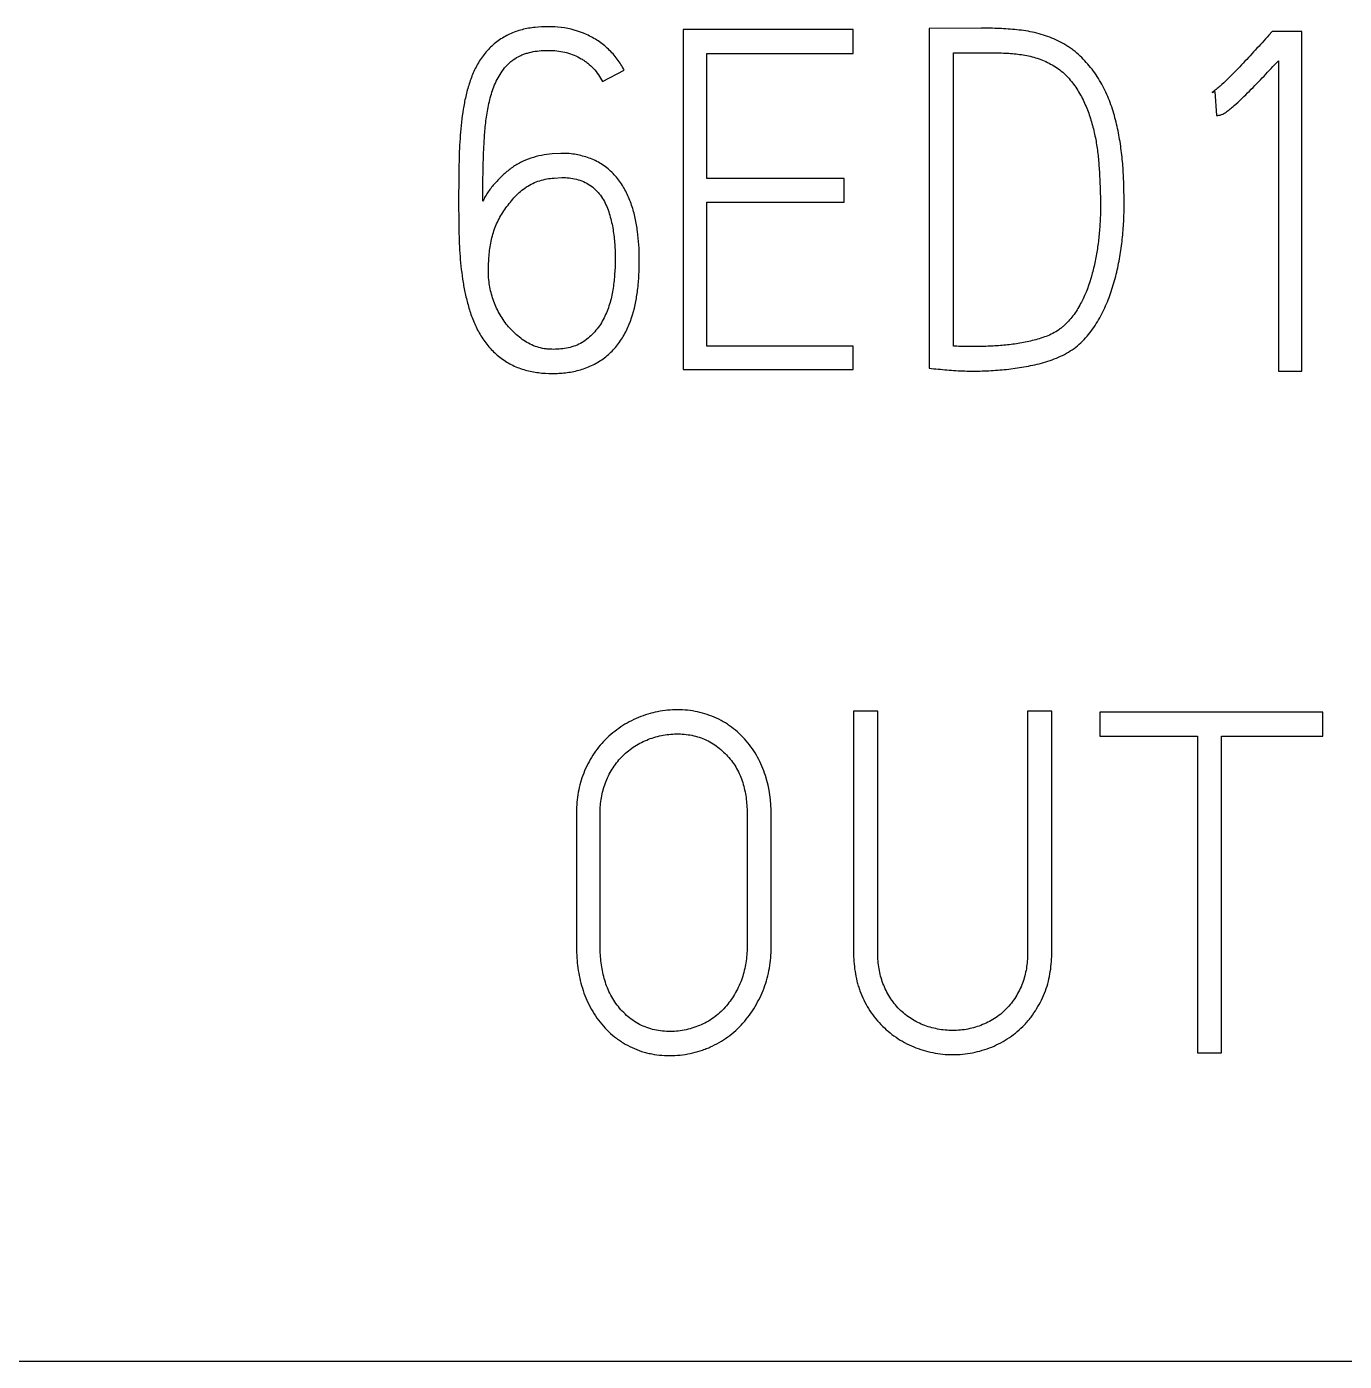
# Model space of a CAD drawing. Extents: x 0 to 420, y 0 to 297.
# Drawn here: x 138.15 to 144.33, y 171.51 to 177.77 of the extents above; entities that cross this region are included whole.
import ezdxf

# ---------------------------------------------------------------- set-up
doc = ezdxf.new("R2010")
doc.units = 0
doc.header["$LTSCALE"] = 23.1
doc.layers.add('10000_FRONT', color=7, linetype='CONTINUOUS')
doc.layers.add('10500_FRONT_LABELING', color=7, linetype='CONTINUOUS')

msp = doc.modelspace()

# ---------------------------------------------------------------- linework, layer by layer
at = {"layer": '10000_FRONT', "color": 7, "linetype": 'CONTINUOUS'}
msp.add_line((89.1666, 171.5061), (160.6666, 171.5061), dxfattribs=at)
at = {"layer": '10500_FRONT_LABELING', "color": 7, "linetype": 'CONTINUOUS'}
for p, q in [((141.2271, 177.7536), (141.2271, 176.158)), ((142.0238, 177.7536), (141.2271, 177.7536)), ((142.0238, 177.6404), (142.0238, 177.7536)), ((142.6251, 177.7602), (142.381, 177.758)), ((142.381, 177.758), (142.381, 176.1647)), ((143.9899, 177.7447), (143.9744, 177.7269)), ((144.1297, 177.7447), (143.9899, 177.7447)), ((144.1297, 176.1513), (144.1297, 177.7447)), ((141.338, 177.0545), (141.338, 177.6404)), ((141.338, 177.6404), (142.0238, 177.6404)), ((142.4942, 176.269), (142.4942, 177.6448)), ((142.4942, 177.6448), (142.6695, 177.6448)), ((140.8476, 177.5095), (140.9497, 177.5627)), ((144.0188, 177.6071), (144.0188, 176.1513)), ((143.7081, 177.4584), (143.7214, 177.4629)), ((143.7214, 177.4629), (143.7281, 177.3497)), ((140.6523, 177.1721), (140.6124, 177.1699)), ((140.6213, 177.0567), (140.6568, 177.059)), ((141.9816, 177.0545), (141.338, 177.0545)), ((141.9816, 176.9436), (141.9816, 177.0545)), ((141.338, 176.269), (141.338, 176.9436)), ((141.338, 176.9436), (141.9816, 176.9436)), ((142.0238, 176.269), (141.338, 176.269)), ((142.0238, 176.158), (142.0238, 176.269)), ((141.2271, 176.158), (142.0238, 176.158)), ((144.0188, 176.1513), (144.1297, 176.1513)), ((142.026, 174.5558), (142.026, 173.4285)), ((142.1391, 174.5558), (142.026, 174.5558)), ((142.1391, 173.4285), (142.1391, 174.5558)), ((142.8426, 174.5558), (142.8426, 173.4285)), ((142.9558, 174.5558), (142.8426, 174.5558)), ((142.9558, 173.4285), (142.9558, 174.5558)), ((143.1821, 174.5513), (143.1821, 174.4382)), ((144.2274, 174.5513), (143.1821, 174.5513)), ((144.2274, 174.4382), (144.2274, 174.5513)), ((143.1821, 174.4382), (143.6393, 174.4382)), ((143.6393, 174.4382), (143.6393, 172.9536)), ((143.7525, 172.9536), (143.7525, 174.4382)), ((143.7525, 174.4382), (144.2274, 174.4382)), ((140.7256, 174.0698), (140.7256, 173.4595)), ((140.8365, 173.4595), (140.8365, 174.0698)), ((141.5267, 174.0698), (141.5267, 173.4595)), ((141.6398, 173.4595), (141.6398, 174.0698)), ((143.6393, 172.9536), (143.7525, 172.9536))]:
    msp.add_line(p, q, dxfattribs=at)
for points, knots in [([(140.9497, 177.5627), (140.9401, 177.5812), (140.9292, 177.5987), (140.9046, 177.6316), (140.891, 177.647), (140.8608, 177.6758), (140.8447, 177.6886), (140.8105, 177.7113), (140.7925, 177.7213), (140.7356, 177.7472), (140.6959, 177.7581), (140.634, 177.7657), (140.6134, 177.7668), (140.5724, 177.7669), (140.5519, 177.7659), (140.5213, 177.7625), (140.5111, 177.7611), (140.4908, 177.7575), (140.4806, 177.7554), (140.4504, 177.7475), (140.431, 177.7406), (140.403, 177.7275), (140.3939, 177.7227), (140.376, 177.7122), (140.3672, 177.7065), (140.342, 177.6885), (140.3265, 177.675), (140.2983, 177.6449), (140.2855, 177.6283), (140.263, 177.5937), (140.2531, 177.5757), (140.2403, 177.5476), (140.2363, 177.5381), (140.229, 177.5187), (140.2256, 177.5089), (140.2162, 177.4793), (140.2109, 177.4595), (140.2016, 177.4196), (140.1976, 177.3995), (140.1911, 177.3592), (140.1884, 177.339), (140.1839, 177.2984), (140.1821, 177.278), (140.179, 177.2372), (140.1778, 177.2167), (140.1751, 177.1552), (140.1744, 177.1141), (140.1733, 177.0321), (140.173, 176.9911), (140.173, 176.9091), (140.1734, 176.8682), (140.1748, 176.7863), (140.1758, 176.7454), (140.18, 176.6843), (140.1818, 176.664), (140.186, 176.6233), (140.1885, 176.603), (140.1946, 176.5626), (140.1982, 176.5424), (140.2067, 176.5021), (140.2116, 176.482), (140.2226, 176.4419), (140.2289, 176.4219), (140.24, 176.3921), (140.244, 176.3822), (140.2526, 176.3629), (140.2572, 176.3534), (140.272, 176.3254), (140.2831, 176.3074), (140.3018, 176.2815), (140.3084, 176.2731), (140.3221, 176.2571), (140.3293, 176.2494), (140.3519, 176.2275), (140.3683, 176.2143), (140.3947, 176.1966), (140.4038, 176.191), (140.4224, 176.1807), (140.4318, 176.176), (140.4607, 176.1634), (140.4807, 176.1569), (140.5118, 176.1497), (140.5223, 176.1477), (140.5432, 176.1445), (140.5746, 176.1408), (140.6061, 176.1399), (140.6377, 176.1407), (140.6482, 176.1412), (140.6693, 176.1429), (140.6799, 176.1441), (140.7114, 176.1489), (140.732, 176.1535), (140.7621, 176.163), (140.772, 176.1667), (140.7916, 176.1748), (140.8012, 176.1793), (140.8295, 176.1941), (140.847, 176.2056), (140.8716, 176.2253), (140.8795, 176.2322), (140.8947, 176.2469), (140.9021, 176.2547), (140.9228, 176.2788), (140.9349, 176.2961), (140.951, 176.3233), (140.956, 176.3327), (140.9653, 176.3517), (140.9696, 176.3615), (140.9894, 176.4104), (140.9997, 176.451), (141.0105, 176.5133), (141.0133, 176.5343), (141.0175, 176.5762), (141.0189, 176.5972), (141.0206, 176.639), (141.0208, 176.66), (141.0205, 176.7018), (141.0191, 176.7436), (141.0152, 176.7854), (141.0096, 176.8272), (141.0061, 176.8481), (140.997, 176.8894), (140.9915, 176.9097), (140.9814, 176.9397), (140.9778, 176.9496), (140.9697, 176.9692), (140.9652, 176.9789), (140.951, 177.0071), (140.9402, 177.0251), (140.9217, 177.0504), (140.9151, 177.0586), (140.9012, 177.0744), (140.8937, 177.0821), (140.8704, 177.1038), (140.8535, 177.1165), (140.8263, 177.1326), (140.8168, 177.1375), (140.7973, 177.1462), (140.7775, 177.1537), (140.7572, 177.1595), (140.7367, 177.1645), (140.7264, 177.1666), (140.6951, 177.1717), (140.6737, 177.1733), (140.6523, 177.1721)], [0, 0, 0, 0, 0.015625, 0.015625, 0.03125, 0.03125, 0.046875, 0.046875, 0.0625, 0.0625, 0.09375, 0.09375, 0.109375, 0.109375, 0.125, 0.125, 0.132812, 0.132812, 0.140625, 0.140625, 0.15625, 0.15625, 0.164062, 0.164062, 0.171875, 0.171875, 0.1875, 0.1875, 0.203125, 0.203125, 0.21875, 0.21875, 0.226562, 0.226562, 0.234375, 0.234375, 0.25, 0.25, 0.265625, 0.265625, 0.28125, 0.28125, 0.296875, 0.296875, 0.3125, 0.3125, 0.34375, 0.34375, 0.375, 0.375, 0.40625, 0.40625, 0.4375, 0.4375, 0.453125, 0.453125, 0.46875, 0.46875, 0.484375, 0.484375, 0.5, 0.5, 0.515625, 0.515625, 0.523438, 0.523438, 0.53125, 0.53125, 0.546875, 0.546875, 0.554688, 0.554688, 0.5625, 0.5625, 0.578125, 0.578125, 0.585938, 0.585938, 0.59375, 0.59375, 0.609375, 0.609375, 0.617188, 0.617188, 0.625, 0.640625, 0.640625, 0.648438, 0.648438, 0.65625, 0.65625, 0.671875, 0.671875, 0.679688, 0.679688, 0.6875, 0.6875, 0.703125, 0.703125, 0.710938, 0.710938, 0.71875, 0.71875, 0.734375, 0.734375, 0.742188, 0.742188, 0.75, 0.75, 0.78125, 0.78125, 0.796875, 0.796875, 0.8125, 0.8125, 0.828125, 0.828125, 0.84375, 0.859375, 0.859375, 0.875, 0.875, 0.890625, 0.890625, 0.898438, 0.898438, 0.90625, 0.90625, 0.921875, 0.921875, 0.929688, 0.929688, 0.9375, 0.9375, 0.953125, 0.953125, 0.960938, 0.960938, 0.96875, 0.976562, 0.976562, 0.984375, 0.984375, 1, 1, 1, 1]), ([(142.381, 176.1647), (142.3949, 176.1632), (142.4088, 176.1619), (142.4365, 176.1593), (142.4503, 176.158), (142.478, 176.1555), (142.4919, 176.1544), (142.5196, 176.1528), (142.5334, 176.1522), (142.5748, 176.1512), (142.6024, 176.1511), (142.6575, 176.1527), (142.685, 176.1542), (142.74, 176.1587), (142.7674, 176.1619), (142.8221, 176.17), (142.8495, 176.1751), (142.8904, 176.1843), (142.904, 176.1876), (142.9312, 176.1953), (142.9446, 176.1996), (142.9709, 176.2094), (142.9838, 176.2147), (143.0092, 176.2265), (143.0217, 176.233), (143.0459, 176.2474), (143.0577, 176.2554), (143.0798, 176.2726), (143.0902, 176.2818), (143.1198, 176.3113), (143.1372, 176.3332), (143.1609, 176.3681), (143.1683, 176.38), (143.1824, 176.4042), (143.189, 176.4164), (143.2077, 176.4537), (143.2185, 176.4794), (143.2375, 176.5319), (143.2458, 176.5588), (143.2603, 176.6127), (143.2665, 176.6398), (143.2767, 176.6943), (143.2809, 176.7217), (143.2876, 176.7767), (143.2902, 176.8043), (143.294, 176.8596), (143.295, 176.8874), (143.2955, 176.9432), (143.295, 176.9712), (143.2938, 177.027), (143.293, 177.0549), (143.2899, 177.1105), (143.2874, 177.1382), (143.2813, 177.1934), (143.2775, 177.2209), (143.2701, 177.2619), (143.2674, 177.2756), (143.2614, 177.3028), (143.2583, 177.3164), (143.2514, 177.3435), (143.2477, 177.3571), (143.2395, 177.384), (143.235, 177.3974), (143.2203, 177.4369), (143.2089, 177.4625), (143.1893, 177.4997), (143.1824, 177.5118), (143.1675, 177.5357), (143.1595, 177.5475), (143.1427, 177.5701), (143.1339, 177.5809), (143.1156, 177.602), (143.1061, 177.6122), (143.0862, 177.6317), (143.0758, 177.641), (143.0594, 177.6543), (143.0539, 177.6586), (143.0424, 177.6669), (143.0366, 177.6709), (143.0068, 177.6902), (142.9818, 177.7027), (142.9429, 177.7185), (142.9297, 177.7232), (142.9029, 177.7318), (142.8892, 177.7357), (142.8481, 177.7455), (142.8204, 177.7497), (142.7649, 177.7553), (142.737, 177.757), (142.6951, 177.7589), (142.6811, 177.7594), (142.6532, 177.7601), (142.6392, 177.7603), (142.6251, 177.7602)], [0, 0, 0, 0, 0.015625, 0.015625, 0.03125, 0.03125, 0.046875, 0.046875, 0.0625, 0.0625, 0.09375, 0.09375, 0.125, 0.125, 0.15625, 0.15625, 0.1875, 0.1875, 0.203125, 0.203125, 0.21875, 0.21875, 0.234375, 0.234375, 0.25, 0.25, 0.265625, 0.265625, 0.28125, 0.28125, 0.3125, 0.3125, 0.328125, 0.328125, 0.34375, 0.34375, 0.375, 0.375, 0.40625, 0.40625, 0.4375, 0.4375, 0.46875, 0.46875, 0.5, 0.5, 0.53125, 0.53125, 0.5625, 0.5625, 0.59375, 0.59375, 0.625, 0.625, 0.65625, 0.65625, 0.671875, 0.671875, 0.6875, 0.6875, 0.703125, 0.703125, 0.71875, 0.71875, 0.75, 0.75, 0.765625, 0.765625, 0.78125, 0.78125, 0.796875, 0.796875, 0.8125, 0.8125, 0.828125, 0.828125, 0.835938, 0.835938, 0.84375, 0.84375, 0.875, 0.875, 0.890625, 0.890625, 0.90625, 0.90625, 0.9375, 0.9375, 0.96875, 0.96875, 0.984375, 0.984375, 1, 1, 1, 1]), ([(143.9744, 177.7269), (143.964, 177.7151), (143.9532, 177.7035), (143.9319, 177.6802), (143.9213, 177.6685), (143.8893, 177.6337), (143.8677, 177.6106), (143.8243, 177.5648), (143.8025, 177.542), (143.7685, 177.5092), (143.757, 177.4984), (143.7392, 177.4828), (143.7332, 177.4777), (143.7211, 177.4676), (143.7148, 177.4627), (143.7081, 177.4584)], [0, 0, 0, 0, 0.125, 0.125, 0.25, 0.25, 0.5, 0.5, 0.75, 0.75, 0.875, 0.875, 0.9375, 0.9375, 1, 1, 1, 1]), ([(140.2862, 176.948), (140.2861, 176.9971), (140.2867, 177.0462), (140.2884, 177.1197), (140.2892, 177.1442), (140.291, 177.1932), (140.2921, 177.2177), (140.2951, 177.2667), (140.2971, 177.2912), (140.3027, 177.34), (140.3064, 177.3644), (140.3161, 177.4124), (140.3219, 177.4361), (140.3368, 177.4825), (140.3459, 177.5053), (140.3638, 177.5381), (140.3703, 177.5487), (140.3848, 177.5687), (140.3927, 177.5782), (140.4057, 177.5916), (140.4102, 177.596), (140.4196, 177.6041), (140.4244, 177.608), (140.4393, 177.6187), (140.4499, 177.625), (140.4666, 177.633), (140.4724, 177.6354), (140.4841, 177.6398), (140.49, 177.6418), (140.5078, 177.6469), (140.5198, 177.6494), (140.5442, 177.6533), (140.5566, 177.6546), (140.5814, 177.656), (140.5938, 177.6561), (140.6185, 177.6553), (140.6308, 177.6543), (140.6553, 177.6509), (140.6676, 177.6484), (140.7036, 177.6387), (140.7264, 177.6294), (140.7533, 177.6137), (140.7586, 177.6104), (140.7688, 177.6034), (140.7738, 177.5997), (140.7882, 177.5882), (140.7972, 177.5798), (140.8139, 177.5617), (140.8217, 177.5519), (140.8358, 177.5314), (140.8421, 177.5207), (140.8476, 177.5095)], [0, 0, 0, 0, 0.125, 0.125, 0.1875, 0.1875, 0.25, 0.25, 0.3125, 0.3125, 0.375, 0.375, 0.4375, 0.4375, 0.5, 0.5, 0.53125, 0.53125, 0.5625, 0.5625, 0.578125, 0.578125, 0.59375, 0.59375, 0.625, 0.625, 0.640625, 0.640625, 0.65625, 0.65625, 0.6875, 0.6875, 0.71875, 0.71875, 0.75, 0.75, 0.78125, 0.78125, 0.8125, 0.8125, 0.875, 0.875, 0.890625, 0.890625, 0.90625, 0.90625, 0.9375, 0.9375, 0.96875, 0.96875, 1, 1, 1, 1]), ([(142.6695, 177.6448), (142.6922, 177.6448), (142.7149, 177.6442), (142.76, 177.6418), (142.7825, 177.6401), (142.8273, 177.6344), (142.8495, 177.6302), (142.8826, 177.6206), (142.8934, 177.6169), (142.9147, 177.6089), (142.9252, 177.6044), (142.9457, 177.5946), (142.9557, 177.5893), (142.9752, 177.5774), (142.9848, 177.5709), (143.0119, 177.55), (143.028, 177.5341), (143.0572, 177.4994), (143.0702, 177.4803), (143.0936, 177.4414), (143.1041, 177.4213), (143.1224, 177.38), (143.1302, 177.3587), (143.144, 177.3152), (143.1499, 177.2932), (143.16, 177.2491), (143.1641, 177.227), (143.1708, 177.1826), (143.1733, 177.1603), (143.1773, 177.1155), (143.1788, 177.0931), (143.1812, 177.0482), (143.1823, 177.0257), (143.1838, 176.9807), (143.1843, 176.9582), (143.1845, 176.913), (143.1842, 176.8904), (143.1824, 176.8455), (143.1809, 176.8231), (143.1768, 176.7784), (143.1717, 176.7338), (143.1641, 176.6896), (143.1551, 176.6455), (143.1498, 176.6236), (143.1315, 176.5581), (143.1163, 176.5156), (143.0849, 176.4551), (143.0733, 176.4358), (143.0471, 176.3993), (143.0326, 176.3822), (143.0115, 176.3629), (143.0072, 176.3592), (142.9983, 176.352), (142.9847, 176.3418), (142.9704, 176.3329), (142.9504, 176.3226), (142.9399, 176.3183), (142.9186, 176.3104), (142.9078, 176.3066), (142.8753, 176.2966), (142.8534, 176.2915), (142.8094, 176.2825), (142.7872, 176.2789), (142.7427, 176.2731), (142.7203, 176.271), (142.6865, 176.2689), (142.6752, 176.2684), (142.6526, 176.2676), (142.6412, 176.2672), (142.6073, 176.2666), (142.5847, 176.2668), (142.5508, 176.2667), (142.5394, 176.2667), (142.5168, 176.2671), (142.5055, 176.2677), (142.4942, 176.269)], [0, 0, 0, 0, 0.03125, 0.03125, 0.0625, 0.0625, 0.09375, 0.09375, 0.109375, 0.109375, 0.125, 0.125, 0.140625, 0.140625, 0.15625, 0.15625, 0.1875, 0.1875, 0.21875, 0.21875, 0.25, 0.25, 0.28125, 0.28125, 0.3125, 0.3125, 0.34375, 0.34375, 0.375, 0.375, 0.40625, 0.40625, 0.4375, 0.4375, 0.46875, 0.46875, 0.5, 0.5, 0.53125, 0.53125, 0.5625, 0.59375, 0.59375, 0.625, 0.625, 0.6875, 0.6875, 0.71875, 0.71875, 0.75, 0.75, 0.757812, 0.757812, 0.765625, 0.78125, 0.78125, 0.796875, 0.796875, 0.8125, 0.8125, 0.84375, 0.84375, 0.875, 0.875, 0.90625, 0.90625, 0.921875, 0.921875, 0.9375, 0.9375, 0.96875, 0.96875, 0.984375, 0.984375, 1, 1, 1, 1]), ([(143.7281, 177.3497), (143.7322, 177.3497), (143.7363, 177.3503), (143.7444, 177.3521), (143.7484, 177.353), (143.7562, 177.3559), (143.7598, 177.3577), (143.7669, 177.3618), (143.7704, 177.364), (143.7805, 177.3711), (143.787, 177.3761), (143.7997, 177.3864), (143.806, 177.3917), (143.8244, 177.4079), (143.8363, 177.4191), (143.86, 177.4418), (143.8716, 177.4533), (143.9063, 177.4881), (143.929, 177.5117), (143.9741, 177.5592), (143.9965, 177.5831), (144.0188, 177.6071)], [0, 0, 0, 0, 0.03125, 0.03125, 0.0625, 0.0625, 0.09375, 0.09375, 0.125, 0.125, 0.1875, 0.1875, 0.25, 0.25, 0.375, 0.375, 0.5, 0.5, 0.75, 0.75, 1, 1, 1, 1]), ([(140.6124, 177.1699), (140.5777, 177.168), (140.544, 177.1612), (140.4951, 177.1444), (140.479, 177.1376), (140.4485, 177.122), (140.4338, 177.1131), (140.413, 177.0981), (140.4063, 177.0928), (140.3931, 177.0817), (140.3866, 177.0759), (140.3677, 177.058), (140.3559, 177.0456), (140.3386, 177.0265), (140.3329, 177.0201), (140.322, 177.0069), (140.3169, 177), (140.3023, 176.9788), (140.2937, 176.9638), (140.2862, 176.948)], [0, 0, 0, 0, 0.25, 0.25, 0.375, 0.375, 0.5, 0.5, 0.5625, 0.5625, 0.625, 0.625, 0.75, 0.75, 0.8125, 0.8125, 0.875, 0.875, 1, 1, 1, 1]), ([(140.6568, 177.059), (140.6685, 177.0597), (140.68, 177.0591), (140.7029, 177.0563), (140.7142, 177.054), (140.7367, 177.0482), (140.7478, 177.0447), (140.769, 177.0358), (140.7791, 177.0304), (140.7983, 177.0177), (140.8075, 177.0103), (140.824, 176.9941), (140.8315, 176.9853), (140.845, 176.9666), (140.8512, 176.9566), (140.862, 176.9362), (140.8668, 176.9258), (140.8753, 176.9044), (140.879, 176.8936), (140.8856, 176.8714), (140.8885, 176.8601), (140.8959, 176.8264), (140.8994, 176.8037), (140.9046, 176.7582), (140.9062, 176.7353), (140.9074, 176.7009), (140.9075, 176.6895), (140.9076, 176.6664), (140.9074, 176.6549), (140.9062, 176.6204), (140.9043, 176.5975), (140.8997, 176.5519), (140.8967, 176.5292), (140.8896, 176.4956), (140.8868, 176.4844), (140.8803, 176.4622), (140.8766, 176.4512), (140.8644, 176.4186), (140.8548, 176.3976), (140.8367, 176.3679), (140.83, 176.3583), (140.8156, 176.3402), (140.8079, 176.3315), (140.7917, 176.3152), (140.7832, 176.3074), (140.7649, 176.2933), (140.755, 176.2868), (140.7345, 176.2757), (140.7239, 176.2712), (140.7019, 176.2639), (140.6905, 176.2611), (140.6561, 176.2547), (140.633, 176.2529), (140.604, 176.2536), (140.5982, 176.2539), (140.5866, 176.2549), (140.5808, 176.2556), (140.5634, 176.2582), (140.5522, 176.2609), (140.5301, 176.2679), (140.5194, 176.2723), (140.4985, 176.2828), (140.4884, 176.2887), (140.4692, 176.3017), (140.46, 176.3086), (140.4421, 176.3234), (140.4336, 176.3312), (140.4171, 176.3477), (140.4093, 176.3564), (140.3947, 176.3744), (140.3878, 176.3837), (140.3748, 176.4029), (140.3688, 176.4128), (140.3576, 176.4332), (140.3525, 176.4437), (140.3385, 176.4756), (140.3311, 176.4975), (140.3225, 176.5311), (140.32, 176.5424), (140.3161, 176.5654), (140.3147, 176.5769), (140.3122, 176.6114), (140.3126, 176.6343), (140.3147, 176.6802), (140.3164, 176.7031), (140.3212, 176.7374), (140.3231, 176.7488), (140.3278, 176.7714), (140.3305, 176.7825), (140.3401, 176.8155), (140.3485, 176.8368), (140.3638, 176.8679), (140.3694, 176.8781), (140.3815, 176.8978), (140.388, 176.9073), (140.4015, 176.9259), (140.4084, 176.9351), (140.4228, 176.953), (140.4303, 176.9618), (140.4461, 176.9786), (140.4545, 176.9867), (140.4721, 177.0017), (140.4813, 177.0087), (140.5005, 177.0212), (140.5106, 177.0269), (140.5316, 177.0369), (140.5425, 177.0411), (140.5754, 177.0514), (140.598, 177.0553), (140.6213, 177.0567)], [0, 0, 0, 0, 0.015625, 0.015625, 0.03125, 0.03125, 0.046875, 0.046875, 0.0625, 0.0625, 0.078125, 0.078125, 0.09375, 0.09375, 0.109375, 0.109375, 0.125, 0.125, 0.140625, 0.140625, 0.15625, 0.15625, 0.1875, 0.1875, 0.21875, 0.21875, 0.234375, 0.234375, 0.25, 0.25, 0.28125, 0.28125, 0.3125, 0.3125, 0.328125, 0.328125, 0.34375, 0.34375, 0.375, 0.375, 0.390625, 0.390625, 0.40625, 0.40625, 0.421875, 0.421875, 0.4375, 0.4375, 0.453125, 0.453125, 0.46875, 0.46875, 0.5, 0.5, 0.507812, 0.507812, 0.515625, 0.515625, 0.53125, 0.53125, 0.546875, 0.546875, 0.5625, 0.5625, 0.578125, 0.578125, 0.59375, 0.59375, 0.609375, 0.609375, 0.625, 0.625, 0.640625, 0.640625, 0.65625, 0.65625, 0.6875, 0.6875, 0.703125, 0.703125, 0.71875, 0.71875, 0.75, 0.75, 0.78125, 0.78125, 0.796875, 0.796875, 0.8125, 0.8125, 0.84375, 0.84375, 0.859375, 0.859375, 0.875, 0.875, 0.890625, 0.890625, 0.90625, 0.90625, 0.921875, 0.921875, 0.9375, 0.9375, 0.953125, 0.953125, 0.96875, 0.96875, 1, 1, 1, 1]), ([(141.6398, 174.0698), (141.6398, 174.1326), (141.6318, 174.1942), (141.6076, 174.2689), (141.6021, 174.2837), (141.5899, 174.3124), (141.5763, 174.3404), (141.56, 174.3669), (141.5421, 174.3926), (141.5323, 174.4051), (141.5117, 174.4287), (141.5008, 174.44), (141.4782, 174.4614), (141.4664, 174.4715), (141.4476, 174.4855), (141.4412, 174.49), (141.428, 174.4986), (141.4212, 174.5027), (141.4006, 174.5145), (141.3866, 174.5214), (141.3578, 174.5337), (141.3431, 174.5391), (141.3132, 174.5482), (141.2978, 174.5519), (141.2511, 174.5606), (141.2199, 174.563), (141.1728, 174.562), (141.157, 174.5609), (141.1257, 174.557), (141.1102, 174.5543), (141.0644, 174.5439), (141.0346, 174.5341), (140.9913, 174.515), (140.9771, 174.508), (140.9499, 174.4925), (140.9367, 174.4842), (140.9112, 174.4662), (140.8989, 174.4566), (140.8752, 174.4361), (140.8637, 174.4252), (140.8314, 174.3908), (140.8127, 174.3658), (140.7884, 174.3258), (140.7809, 174.312), (140.7671, 174.2836), (140.761, 174.2691), (140.7503, 174.2398), (140.7457, 174.2249), (140.738, 174.1947), (140.7349, 174.1794), (140.7301, 174.1484), (140.7284, 174.1327), (140.7261, 174.1013), (140.7256, 174.0855), (140.7256, 174.0698)], [0, 0, 0, 0, 0.125, 0.125, 0.15625, 0.15625, 0.1875, 0.21875, 0.21875, 0.25, 0.25, 0.28125, 0.28125, 0.3125, 0.3125, 0.328125, 0.328125, 0.34375, 0.34375, 0.375, 0.375, 0.40625, 0.40625, 0.4375, 0.4375, 0.5, 0.5, 0.53125, 0.53125, 0.5625, 0.5625, 0.625, 0.625, 0.65625, 0.65625, 0.6875, 0.6875, 0.71875, 0.71875, 0.75, 0.75, 0.8125, 0.8125, 0.84375, 0.84375, 0.875, 0.875, 0.90625, 0.90625, 0.9375, 0.9375, 0.96875, 0.96875, 1, 1, 1, 1]), ([(140.8365, 174.0698), (140.8365, 174.0938), (140.8381, 174.1176), (140.845, 174.1646), (140.8505, 174.1878), (140.8624, 174.2219), (140.867, 174.2331), (140.8771, 174.2548), (140.8827, 174.2654), (140.8947, 174.286), (140.9012, 174.296), (140.9153, 174.3155), (140.923, 174.3249), (140.9473, 174.3516), (140.9651, 174.3674), (140.9942, 174.3884), (141.0044, 174.3949), (141.0254, 174.4069), (141.0361, 174.4123), (141.069, 174.4267), (141.0918, 174.4342), (141.127, 174.4424), (141.1389, 174.4446), (141.1627, 174.4477), (141.1745, 174.4487), (141.1984, 174.4495), (141.2103, 174.4493), (141.2343, 174.4477), (141.2463, 174.4463), (141.2819, 174.4402), (141.3048, 174.4335), (141.338, 174.4192), (141.3488, 174.4137), (141.3695, 174.4015), (141.3893, 174.3881), (141.4075, 174.3725), (141.425, 174.356), (141.4333, 174.3472), (141.4568, 174.32), (141.4705, 174.3004), (141.4874, 174.2685), (141.4925, 174.2575), (141.5013, 174.2352), (141.5089, 174.2125), (141.5145, 174.1892), (141.5191, 174.1656), (141.521, 174.1537), (141.5254, 174.1179), (141.5267, 174.0939), (141.5267, 174.0698)], [0, 0, 0, 0, 0.0625, 0.0625, 0.125, 0.125, 0.15625, 0.15625, 0.1875, 0.1875, 0.21875, 0.21875, 0.25, 0.25, 0.3125, 0.3125, 0.34375, 0.34375, 0.375, 0.375, 0.4375, 0.4375, 0.46875, 0.46875, 0.5, 0.5, 0.53125, 0.53125, 0.5625, 0.5625, 0.625, 0.625, 0.65625, 0.65625, 0.6875, 0.71875, 0.71875, 0.75, 0.75, 0.8125, 0.8125, 0.84375, 0.84375, 0.875, 0.90625, 0.90625, 0.9375, 0.9375, 1, 1, 1, 1]), ([(140.7256, 173.4595), (140.7256, 173.4271), (140.7273, 173.395), (140.7351, 173.3313), (140.7412, 173.2997), (140.7545, 173.2529), (140.7596, 173.2375), (140.7712, 173.2074), (140.7776, 173.1927), (140.7919, 173.164), (140.7998, 173.15), (140.8172, 173.1227), (140.8267, 173.1093), (140.8568, 173.0715), (140.8794, 173.0487), (140.9109, 173.0237), (140.9173, 173.0188), (140.9305, 173.0095), (140.9374, 173.005), (140.9581, 172.9921), (140.9865, 172.9769), (141.0164, 172.9652), (141.0394, 172.9577), (141.0472, 172.9555), (141.0629, 172.9515), (141.0709, 172.9497), (141.1108, 172.942), (141.143, 172.9396), (141.1916, 172.9408), (141.2079, 172.942), (141.24, 172.9462), (141.2559, 172.9492), (141.2872, 172.9567), (141.3026, 172.9612), (141.3255, 172.9691), (141.3331, 172.972), (141.3482, 172.978), (141.3556, 172.9813), (141.3924, 172.9984), (141.4197, 173.0151), (141.4578, 173.0446), (141.47, 173.0551), (141.4935, 173.0776), (141.5046, 173.0894), (141.5358, 173.1263), (141.554, 173.1528), (141.5861, 173.2093), (141.5996, 173.2385), (141.6155, 173.2839), (141.6201, 173.2993), (141.6276, 173.3306), (141.6307, 173.3466), (141.6378, 173.3948), (141.6398, 173.427), (141.6398, 173.4595)], [0, 0, 0, 0, 0.0625, 0.0625, 0.125, 0.125, 0.15625, 0.15625, 0.1875, 0.1875, 0.21875, 0.21875, 0.25, 0.25, 0.3125, 0.3125, 0.328125, 0.328125, 0.34375, 0.34375, 0.375, 0.40625, 0.40625, 0.421875, 0.421875, 0.4375, 0.4375, 0.5, 0.5, 0.53125, 0.53125, 0.5625, 0.5625, 0.59375, 0.59375, 0.609375, 0.609375, 0.625, 0.625, 0.6875, 0.6875, 0.71875, 0.71875, 0.75, 0.75, 0.8125, 0.8125, 0.875, 0.875, 0.90625, 0.90625, 0.9375, 0.9375, 1, 1, 1, 1]), ([(141.5267, 173.4595), (141.5267, 173.4345), (141.5252, 173.4097), (141.5203, 173.3728), (141.5182, 173.3606), (141.5128, 173.3363), (141.5096, 173.3242), (141.4981, 173.2884), (141.4883, 173.2656), (141.4708, 173.2328), (141.4645, 173.2221), (141.4508, 173.2012), (141.4433, 173.191), (141.4198, 173.162), (141.4024, 173.1445), (141.3735, 173.1212), (141.3634, 173.1139), (141.3422, 173.1004), (141.3312, 173.0943), (141.2975, 173.0782), (141.2741, 173.0699), (141.2376, 173.0609), (141.2253, 173.0585), (141.2006, 173.055), (141.1883, 173.054), (141.1635, 173.0532), (141.151, 173.0534), (141.1261, 173.0552), (141.1136, 173.0568), (141.0769, 173.0638), (141.0532, 173.0713), (141.0191, 173.0876), (141.0082, 173.0937), (140.9875, 173.1073), (140.9775, 173.1147), (140.9586, 173.1309), (140.9495, 173.1396), (140.9324, 173.1578), (140.9163, 173.1768), (140.9023, 173.1974), (140.8894, 173.2188), (140.8835, 173.2299), (140.8678, 173.2638), (140.8597, 173.2872), (140.8505, 173.3234), (140.8479, 173.3357), (140.8435, 173.3603), (140.8418, 173.3726), (140.8377, 173.4097), (140.8365, 173.4345), (140.8365, 173.4595)], [0, 0, 0, 0, 0.0625, 0.0625, 0.09375, 0.09375, 0.125, 0.125, 0.1875, 0.1875, 0.21875, 0.21875, 0.25, 0.25, 0.3125, 0.3125, 0.34375, 0.34375, 0.375, 0.375, 0.4375, 0.4375, 0.46875, 0.46875, 0.5, 0.5, 0.53125, 0.53125, 0.5625, 0.5625, 0.625, 0.625, 0.65625, 0.65625, 0.6875, 0.6875, 0.71875, 0.71875, 0.75, 0.78125, 0.78125, 0.8125, 0.8125, 0.875, 0.875, 0.90625, 0.90625, 0.9375, 0.9375, 1, 1, 1, 1]), ([(142.026, 173.4285), (142.026, 173.397), (142.028, 173.3659), (142.035, 173.3198), (142.038, 173.3045), (142.0437, 173.2818), (142.0458, 173.2742), (142.0504, 173.2592), (142.053, 173.2517), (142.0665, 173.2148), (142.0802, 173.1869), (142.1046, 173.1473), (142.1134, 173.1344), (142.1324, 173.1096), (142.1428, 173.0975), (142.1754, 173.0636), (142.1993, 173.0436), (142.2381, 173.0172), (142.2516, 173.0089), (142.2793, 172.994), (142.2935, 172.9873), (142.3368, 172.9695), (142.3667, 172.9604), (142.4286, 172.9479), (142.4597, 172.9448), (142.5065, 172.9446), (142.5221, 172.9454), (142.5533, 172.9484), (142.569, 172.9507), (142.6152, 172.9598), (142.645, 172.9687), (142.6885, 172.9864), (142.7028, 172.9931), (142.7306, 173.008), (142.7439, 173.0161), (142.7825, 173.0424), (142.8063, 173.0625), (142.8334, 173.0909), (142.8387, 173.0968), (142.8489, 173.1088), (142.8539, 173.1149), (142.8681, 173.1336), (142.8768, 173.1465), (142.8931, 173.173), (142.9007, 173.1867), (142.9144, 173.2149), (142.9206, 173.2294), (142.9314, 173.2588), (142.936, 173.2737), (142.9436, 173.3039), (142.9466, 173.3192), (142.9514, 173.35), (142.9531, 173.3657), (142.9553, 173.397), (142.9558, 173.4127), (142.9558, 173.4285)], [0, 0, 0, 0, 0.0625, 0.0625, 0.09375, 0.09375, 0.109375, 0.109375, 0.125, 0.125, 0.1875, 0.1875, 0.21875, 0.21875, 0.25, 0.25, 0.3125, 0.3125, 0.34375, 0.34375, 0.375, 0.375, 0.4375, 0.4375, 0.5, 0.5, 0.53125, 0.53125, 0.5625, 0.5625, 0.625, 0.625, 0.65625, 0.65625, 0.6875, 0.6875, 0.75, 0.75, 0.765625, 0.765625, 0.78125, 0.78125, 0.8125, 0.8125, 0.84375, 0.84375, 0.875, 0.875, 0.90625, 0.90625, 0.9375, 0.9375, 0.96875, 0.96875, 1, 1, 1, 1]), ([(142.8426, 173.4285), (142.8426, 173.4045), (142.8412, 173.3808), (142.8345, 173.3341), (142.8293, 173.3111), (142.8175, 173.2772), (142.813, 173.266), (142.8029, 173.2443), (142.7973, 173.2337), (142.7852, 173.2132), (142.7787, 173.2032), (142.7646, 173.1839), (142.7569, 173.1746), (142.7324, 173.1481), (142.7143, 173.1327), (142.6848, 173.1124), (142.6745, 173.1062), (142.6533, 173.0948), (142.6424, 173.0898), (142.6091, 173.0764), (142.5862, 173.0697), (142.5389, 173.0602), (142.5152, 173.0578), (142.4795, 173.0579), (142.4676, 173.0585), (142.4437, 173.0608), (142.4317, 173.0626), (142.3965, 173.0695), (142.3736, 173.0761), (142.3403, 173.0893), (142.3294, 173.0944), (142.3081, 173.1057), (142.2979, 173.1119), (142.2685, 173.1319), (142.2504, 173.1473), (142.2258, 173.1735), (142.2181, 173.1829), (142.2038, 173.2021), (142.1973, 173.2121), (142.1851, 173.2326), (142.1795, 173.2431), (142.1693, 173.2648), (142.1647, 173.276), (142.1528, 173.3099), (142.1474, 173.333), (142.1423, 173.3685), (142.1411, 173.3805), (142.1395, 173.4044), (142.1391, 173.4164), (142.1391, 173.4285)], [0, 0, 0, 0, 0.0625, 0.0625, 0.125, 0.125, 0.15625, 0.15625, 0.1875, 0.1875, 0.21875, 0.21875, 0.25, 0.25, 0.3125, 0.3125, 0.34375, 0.34375, 0.375, 0.375, 0.4375, 0.4375, 0.5, 0.5, 0.53125, 0.53125, 0.5625, 0.5625, 0.625, 0.625, 0.65625, 0.65625, 0.6875, 0.6875, 0.75, 0.75, 0.78125, 0.78125, 0.8125, 0.8125, 0.84375, 0.84375, 0.875, 0.875, 0.9375, 0.9375, 0.96875, 0.96875, 1, 1, 1, 1])]:
    msp.add_open_spline(points, degree=3, knots=knots, dxfattribs=at)

doc.saveas('drawing.dxf')
